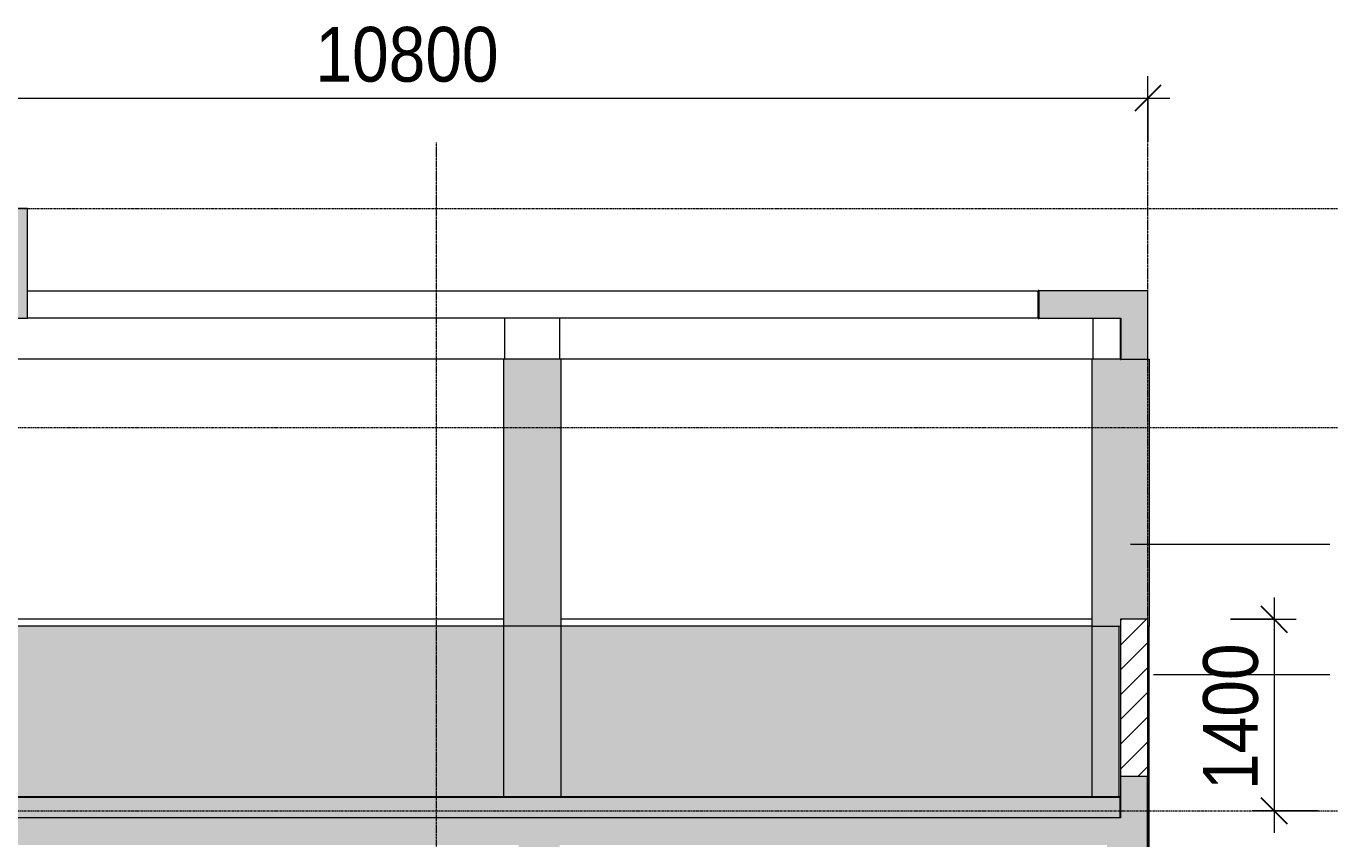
# Model space of a CAD drawing. Header units: millimetres. Extents: x 26124 to 258712, y -8723 to 35400.
# Drawn here: x 119053 to 128583, y 29195 to 35134 of the extents above; entities that cross this region are included whole.
import ezdxf

# ---------------------------------------------------------------- set-up
doc = ezdxf.new("R2010")
doc.units = ezdxf.units.MM
doc.linetypes.add('Centre', pattern=[31.75, 6.35, -4.7625, 15.875, -4.7625])
doc.linetypes.add('Grid Line', pattern=[22.225, 12.7, -3.175, 3.175, -3.175])
for name, color, linetype, lineweight in [('0-1', 7, 'Continuous', 5), ('A-ANNO-DIMS', 211, 'Continuous', 9), ('A-ANNO-DIMS-160', 211, 'Continuous', 9), ('A-DETL-GENF-1', 7, 'Continuous', 9), ('A-DETL-MEDM', 33, 'Continuous', 18), ('A-DETL-THIN', 151, 'Continuous', 9), ('A-FLOR-1', 10, 'Continuous', 25), ('A-FLOR-2', 7, 'Continuous', 9), ('A-FLOR-3', 192, 'Continuous', 25), ('A-FLOR-LEVL-2', 51, 'Centre', 9), ('A-FLOR-PATT-1', 7, 'Continuous', 9), ('A-FLOR-PATT-3', 8, 'Continuous', 9), ('A-WALL', 113, 'Continuous', 9), ('A-WALL-1', 113, 'Continuous', 18), ('A-WALL-IDEN', 211, 'Continuous', 9), ('A-WALL-PATT-3', 111, 'Continuous', 5), ('A-WALL-PATT-4', 111, 'Continuous', 9), ('I-WALL', 2, 'Continuous', 9), ('I-WALL-3', 2, 'Continuous', 18), ('S-BEAM-1', 12, 'Continuous', 5), ('S-BEAM-2', 10, 'Continuous', 25), ('S-BEAM-3', 7, 'Continuous', 9), ('S-COLS-1', 7, 'Continuous', 9), ('S-GRID-1', 1, 'Grid Line', 9)]:
    doc.layers.add(name, color=color, linetype=linetype, lineweight=lineweight)
doc.styles.add('UTM Avo', font='', dxfattribs={"width": 0.9, "height": 400})
doc.styles.get('UTM Avo').set_extended_font_data('UTM Avo')
doc.dimstyles.new('1_Dim_chi_tiet_2_5', dxfattribs={"dimscale": 304.8, "dimtxt": 399.720379, "dimasz": 0.629921, "dimexe": 0.524934, "dimexo": 0.0625, "dimgap": 0.052493, "dimtad": 1, "dimdec": 0, "dimrnd": 5, "dimzin": 0, "dimdsep": 46, "dimtxsty": 'UTM Avo', "dimblk1": 'OBLIQUE', "dimblk2": 'OBLIQUE', "dimsah": 1, "dimcen": 0.09, "dimdle": 0.524934, "dimazin": 0, "dimtfac": 1, "dimtdec": 4, "dimtix": 1, "dimtmove": 0, "dimatfit": 3, "dimfxl": 1.049869, "dimfxlon": 1, "dimtvp": 1, "dimtolj": 1, "dimtzin": 0, "dimarcsym": 2})

# ---------------------------------------------------------------- blocks, each defined once
blk = doc.blocks.new('NCV_TKTC_KET CAU_rvt-1-TKCS_MẶT CẮT 3')
at = {"layer": 'A-FLOR-PATT-1'}
h = blk.add_hatch(color=256, dxfattribs=at)
h.paths.add_polyline_path([(33650.6, 33000), (33652.6, 33000.5), (33652.6, 33200), (33650.6, 33200)])
h.paths.add_polyline_path([(126450.6, 33000), (126454.5, 33001), (126454.5, 33200), (126450.6, 33200)])
at = {"layer": 'S-BEAM-1'}
blk.add_hatch(color=256, dxfattribs=at).paths.add_polyline_path([(127054.5, 32700), (127054.5, 33000), (127052.6, 33000), (127052.6, 32700)])
at = {"layer": 'A-FLOR-1'}
for p, q in [((126454.5, 33200), (126450.6, 33200)), ((126450.6, 33200), (126450.6, 33000)), ((126450.6, 33000), (126454.5, 33000))]:
    blk.add_line(p, q, dxfattribs=at)
at = {"layer": 'A-FLOR-2'}
for p, q in [((119062.6, 33200), (126450.6, 33200)), ((126450.6, 33000), (119062.6, 33000))]:
    blk.add_line(p, q, dxfattribs=at)
at = {"layer": 'S-BEAM-2'}
for p, q in [((127052.6, 33000), (127052.6, 32700)), ((127052.6, 32700), (127054.5, 32700)), ((127252.6, 29350), (127252.6, 29650)), ((127252.6, 28750), (127252.6, 29350))]:
    blk.add_line(p, q, dxfattribs=at)
at = {"layer": 'S-BEAM-3'}
for p, q in [((122542.6, 32700), (118652.6, 32700)), ((126842.6, 32700), (122962.6, 32700))]:
    blk.add_line(p, q, dxfattribs=at)
at = {"layer": 'S-COLS-1'}
for p, q in [((122552.6, 32700), (122552.6, 33000)), ((122952.6, 33000), (122952.6, 32700)), ((126852.6, 32700), (126852.6, 33000))]:
    blk.add_line(p, q, dxfattribs=at)
blk = doc.blocks.new('DIMBLOCK74-TKCS_MẶT CẮT 3')
at = {"layer": 'A-ANNO-DIMS-160'}
for p, q in [((116452.6, 34288.1), (116452.6, 34768.1)), ((127252.6, 34288.1), (127252.6, 34768.1)), ((116452.6, 34608.1), (127412.6, 34608.1)), ((116452.6, 34608.1), (116452.6, 34288.1)), ((127252.6, 34608.1), (127252.6, 34288.1))]:
    blk.add_line(p, q, dxfattribs=at)
at = {"layer": 'A-ANNO-DIMS-160', "lineweight": 25}
for p, q in [((116452.6, 34608.1), (116548.6, 34704.1)), ((127252.6, 34608.1), (127348.6, 34704.1)), ((116452.6, 34608.1), (116356.6, 34512.1)), ((127252.6, 34608.1), (127156.6, 34512.1))]:
    blk.add_line(p, q, dxfattribs=at)
at = {"layer": 'A-ANNO-DIMS-160', "color": 0, "insert": (121167.9, 35127.7), "char_height": 400, "width": 1643.295, "attachment_point": 1, "line_spacing_factor": 1.110334, "style": 'UTM Avo'}
blk.add_mtext('10800', dxfattribs=at)
blk = doc.blocks.new('_Oblique')
at = {"color": 0, "linetype": 'ByBlock', "lineweight": -2}
blk.add_line((-0.5, -0.5), (0.5, 0.5), dxfattribs=at)
blk = doc.blocks.new('DIMBLOCK82-TKCS_MẶT CẮT 3')
at = {"layer": 'A-ANNO-DIMS-160', "lineweight": 25}
for p, q in [((128175.8, 30800), (128079.8, 30896)), ((128175.8, 30800), (128271.8, 30704)), ((128175.8, 29400), (128079.8, 29496)), ((128175.8, 29400), (128271.8, 29304))]:
    blk.add_line(p, q, dxfattribs=at)
at = {"layer": 'A-ANNO-DIMS-160'}
for p, q in [((128175.8, 30960), (128175.8, 29240)), ((127855.8, 30800), (128335.8, 30800)), ((128175.8, 30800), (127855.8, 30800)), ((128495.8, 29400), (128015.8, 29400)), ((128175.8, 29400), (128495.8, 29400))]:
    blk.add_line(p, q, dxfattribs=at)
at = {"layer": 'A-ANNO-DIMS-160', "color": 0, "insert": (127656.2, 29552.2), "char_height": 400, "width": 1314.636, "attachment_point": 1, "rotation": 90, "line_spacing_factor": 1.110334, "style": 'UTM Avo'}
blk.add_mtext('1400', dxfattribs=at)

msp = doc.modelspace()

# ---------------------------------------------------------------- hatches: boundary and pattern name
at = {"layer": 'A-DETL-GENF-1'}
h = msp.add_hatch(color=256, dxfattribs=at)
h.paths.add_polyline_path([(116152.5, 1550), (116452.5, 1550), (116452.5, 1950), (118252.6, 1950), (118252.6, 1700), (118452.6, 1700), (118452.6, 1950), (122652.5, 1950), (122652.5, 1550), (122953, 1550), (122953, 1950), (126952.5, 1950), (126952.5, 1550), (127252.5, 1550), (127252.5, 2150), (112052.6, 2150), (112052.6, 1550), (112352.5, 1550), (112352.5, 1950), (116152.5, 1950), (116152.5, 1809.6)])
h.paths.add_polyline_path([(33652.6, 1550), (33952.6, 1550), (33952.6, 2000), (37952.1, 2000), (37952.1, 1550), (38252.6, 1550), (38252.6, 1950), (42452.6, 1950), (42452.6, 1700), (42652.6, 1700), (42652.6, 1950), (44452.6, 1950), (44452.6, 1550), (44752.6, 1550), (44752.6, 1950), (48552.6, 1950), (48552.6, 1550), (48852.6, 1550), (48852.6, 2150), (33652.6, 2150), (33652.6, 1809.6)])
h.paths.add_polyline_path([(126952.5, 4950), (127252.5, 4950), (127252.5, 5550), (112052.6, 5550), (112052.6, 4950), (112352.5, 4950), (112352.5, 5350), (116152.5, 5350), (116152.5, 4950), (116452.5, 4950), (116452.5, 5350), (118252.6, 5350), (118252.6, 5100), (118452.6, 5100), (118452.6, 5350), (122652.5, 5350), (122652.5, 4950), (122953, 4950), (122953, 5350), (126952.5, 5350)])
h.paths.add_polyline_path([(44752.6, 4950), (44752.6, 5350), (48552.6, 5350), (48552.6, 4950), (48852.6, 4950), (48852.6, 5550), (33652.6, 5550), (33652.6, 4950), (33952.6, 4950), (33952.6, 5380), (37952.1, 5380), (37952.1, 4950), (38252.6, 4950), (38252.6, 5350), (42452.6, 5350), (42452.6, 5100), (42652.6, 5100), (42652.6, 5350), (44452.6, 5350), (44452.6, 4950), (44717.3, 4950)])
h.paths.add_polyline_path([(126952.5, 8350), (127252.5, 8350), (127252.5, 8950), (112052.6, 8950), (112052.6, 8350), (112352.5, 8350), (112352.5, 8750), (116152.5, 8750), (116152.5, 8350), (116452.5, 8350), (116452.5, 8750), (118252.6, 8750), (118252.6, 8500), (118452.6, 8500), (118452.6, 8750), (122652.5, 8750), (122652.5, 8350), (122953, 8350), (122953, 8750), (126952.5, 8750)])
h.paths.add_polyline_path([(33952.6, 8350), (33952.6, 8780), (37952.1, 8780), (37952.1, 8350), (38252.6, 8350), (38252.6, 8750), (42452.6, 8750), (42452.6, 8500), (42652.6, 8500), (42652.6, 8750), (44452.6, 8750), (44452.6, 8350), (44752.6, 8350), (44752.6, 8750), (48552.6, 8750), (48552.6, 8350), (48852.6, 8350), (48852.6, 8950), (33652.6, 8950), (33652.6, 8350)])
h.paths.add_polyline_path([(33952.6, 11750), (33952.6, 12200), (37952.1, 12200), (37952.1, 11750), (38252.6, 11750), (38252.6, 12150), (42452.6, 12150), (42452.6, 11900), (42652.6, 11900), (42652.6, 12150), (44452.6, 12150), (44452.6, 11750), (44752.6, 11750), (44752.6, 12150), (48552.6, 12150), (48552.6, 11750), (48852.6, 11750), (48852.6, 12350), (33652.6, 12350), (33652.6, 11750)])
h.paths.add_polyline_path([(116189.3, 11750), (116452.5, 11750), (116452.5, 12150), (118252.6, 12150), (118252.6, 11900), (118452.6, 11900), (118452.6, 12150), (122652.5, 12150), (122652.5, 11750), (122953, 11750), (122953, 12150), (126952.5, 12150), (126952.5, 11750), (127252.5, 11750), (127252.5, 12350), (112052.6, 12350), (112052.6, 11750), (112352.5, 11750), (112352.5, 12150), (116152.5, 12150), (116152.5, 11750)])
h.paths.add_polyline_path([(126952.5, 15150), (127252.5, 15150), (127252.5, 15750), (112052.6, 15750), (112052.6, 15150), (112352.5, 15150), (112352.5, 15550), (116152.5, 15550), (116152.5, 15150), (116452.5, 15150), (116452.5, 15550), (118252.6, 15550), (118252.6, 15300), (118452.6, 15300), (118452.6, 15550), (122652.5, 15550), (122652.5, 15150), (122953, 15150), (122953, 15550), (126952.5, 15550)])
h.paths.add_polyline_path([(33952.6, 15150), (33952.6, 15600), (37952.1, 15600), (37952.1, 15150), (38252.6, 15150), (38252.6, 15550), (42452.6, 15550), (42452.6, 15300), (42652.6, 15300), (42652.6, 15550), (44452.6, 15550), (44452.6, 15150), (44752.6, 15150), (44752.6, 15550), (48552.6, 15550), (48552.6, 15150), (48852.6, 15150), (48852.6, 15750), (33652.6, 15750), (33652.6, 15150)])
h.paths.add_polyline_path([(126952.5, 18550), (127252.5, 18550), (127252.5, 19150), (112052.6, 19150), (112052.6, 18550), (112352.5, 18550), (112352.5, 18950), (116152.5, 18950), (116152.5, 18550), (116452.5, 18550), (116452.5, 18950), (118252.6, 18950), (118252.6, 18700), (118452.6, 18700), (118452.6, 18950), (122652.5, 18950), (122652.5, 18550), (122953, 18550), (122953, 18950), (126952.5, 18950), (126952.5, 18552.9)])
h.paths.add_polyline_path([(33952.6, 18550), (33952.6, 19000), (37952.1, 19000), (37952.1, 18550), (38252.6, 18550), (38252.6, 18950), (42452.6, 18950), (42452.6, 18700), (42652.6, 18700), (42652.6, 18950), (44452.6, 18950), (44452.6, 18550), (44752.6, 18550), (44752.6, 18950), (48552.6, 18950), (48552.6, 18550), (48852.6, 18550), (48852.6, 19150), (33652.6, 19150), (33652.6, 18550)])
h.paths.add_polyline_path([(126952.5, 21950), (127252.5, 21950), (127252.5, 22550), (112052.6, 22550), (112052.6, 21950), (112352.5, 21950), (112352.5, 22350), (116152.5, 22350), (116152.5, 21950), (116452.5, 21950), (116452.5, 22350), (118252.6, 22350), (118252.6, 22100), (118452.6, 22100), (118452.6, 22350), (122652.5, 22350), (122652.5, 21950), (122953, 21950), (122953, 22350), (126952.5, 22350), (126952.5, 22140.7)])
h.paths.add_polyline_path([(33652.6, 21950), (33952.6, 21950), (33952.6, 22400), (37952.1, 22400), (37952.1, 21950), (38252.6, 21950), (38252.6, 22350), (42452.6, 22350), (42452.6, 22100), (42652.6, 22100), (42652.6, 22350), (44452.6, 22350), (44452.6, 21950), (44752.6, 21950), (44752.6, 22350), (48552.6, 22350), (48552.6, 21950), (48852.6, 21950), (48852.6, 22550), (33652.6, 22550), (33652.6, 22140.7)])
h.paths.add_polyline_path([(127252.5, 25350), (127252.5, 25950), (112052.6, 25950), (112052.6, 25350), (112352.5, 25350), (112352.5, 25750), (116152.5, 25750), (116152.5, 25350), (116452.5, 25350), (116452.5, 25750), (118252.6, 25750), (118252.6, 25500), (118452.6, 25500), (118452.6, 25750), (122652.5, 25750), (122652.5, 25350), (122953, 25350), (122953, 25750), (126952.5, 25750), (126952.5, 25350)])
h.paths.add_polyline_path([(33952.6, 25350), (33952.6, 25800), (37952.1, 25800), (37952.1, 25350), (38252.6, 25350), (38252.6, 25750), (42452.6, 25750), (42452.6, 25500), (42652.6, 25500), (42652.6, 25750), (44452.6, 25750), (44452.6, 25350), (44752.6, 25350), (44752.6, 25750), (48552.6, 25750), (48552.6, 25350), (48852.6, 25350), (48852.6, 25950), (33652.6, 25950), (33652.6, 25350)])
h.paths.add_polyline_path([(126952.6, 28750), (127252.6, 28750), (127252.6, 29650), (127052.6, 29650), (127052.6, 29350), (116452.6, 29350), (116452.6, 29550), (112052.6, 29550), (112052.6, 28950), (112352.7, 28950), (112352.7, 29350), (116152.6, 29350), (116152.6, 28950), (116452.6, 28950), (116452.6, 29150), (118252.6, 29150), (118252.6, 28900), (118452.6, 28900), (118452.6, 29150), (122652.6, 29150), (122652.6, 28750), (122952.6, 28750), (122952.6, 29150), (126952.6, 29150)])
h.paths.add_polyline_path([(33952.6, 28750), (33952.6, 29150), (37952.1, 29150), (37952.1, 28750), (38252.6, 28750), (38252.6, 29150), (42452.6, 29150), (42452.6, 28900), (42652.6, 28900), (42652.6, 29150), (44452.6, 29150), (44452.6, 28950), (44752.6, 28950), (44752.6, 29350), (48552.6, 29350), (48552.6, 28950), (48852.6, 28950), (48852.6, 29550), (44452.6, 29550), (44452.6, 29350), (33852.6, 29350), (33852.6, 29650), (33652.6, 29650), (33652.6, 28750)])
h.paths.add_polyline_path([(127252.6, 32700), (127252.6, 33200), (126454.5, 33200), (126454.5, 33000), (127054.5, 33000), (127054.5, 32700)])
h.paths.add_polyline_path([(33652.6, 32700), (33850.6, 32700), (33850.6, 33000), (34450.6, 33000), (34450.6, 33200), (33652.6, 33200)])
h.paths.add_polyline_path([(112252.5, 32800), (112252.5, 33000), (114152.7, 33000), (114152.7, 32800), (114352.5, 32800), (114352.5, 33000), (116252.6, 33000), (116252.6, 32800), (116452.6, 32800), (116452.6, 33200), (112052.4, 33200), (112052.4, 32800)])
h.paths.add_polyline_path([(46752.4, 32800), (46752.4, 33000), (48652.6, 33000), (48652.6, 32800), (48852.7, 32800), (48852.7, 33200), (44452.6, 33200), (44452.6, 32800), (44652.6, 32800), (44652.6, 33000), (46552.6, 33000), (46552.6, 32800)])
at = {"layer": 'A-FLOR-PATT-3'}
h = msp.add_hatch(dxfattribs=at)
h.set_pattern_fill('FP_2', color=256, style=0, pattern_type=2)
h.set_pattern_definition([(0, (80880.3, 14125), (650.24, 162.56), [53.645, -434.035, 53.645, -434.035, -2600.96]), (0, (80880.3, 14125), (650.24, 162.56), [-975.36, 53.645, -921.715, 53.645, -434.035, -1137.92]), (0, (80880.3, 14125), (650.24, 162.56), [-2438.4, 53.645, -271.475, 53.645, -759.155]), (120, (81124.14, 14206.28), (-465.9011, 481.84436), [53.645, -434.035, 53.645, -3034.995]), (120, (81124.14, 14206.28), (-465.9011, 481.84436), [-541.325, -434.035, 53.645, -921.715, -1625.6]), (120, (81124.14, 14206.28), (-465.9011, 481.84436), [-1950.72, 53.645, -434.035, 53.645, -1084.275]), (120, (81124.14, 14206.28), (-465.9011, 481.84436), [-2492.045, -271.475, 53.645, -759.155]), (240, (81205.42, 14531.4), (-184.3389, -644.40436), [53.645, -434.035, 53.645, -3034.995]), (240, (81205.42, 14531.4), (-184.3389, -644.40436), [-541.325, -434.035, 53.645, -921.715, -1625.6]), (240, (81205.42, 14531.4), (-184.3389, -644.40436), [-1950.72, 53.645, -434.035, 53.645, -1084.275]), (240, (81205.42, 14531.4), (-184.3389, -644.40436), [-2492.045, -271.475, 53.645, -759.155])])
h.paths.add_polyline_path([(33852.6, 29350), (44452.6, 29350), (44452.6, 29500), (33852.6, 29500)])
h.paths.add_polyline_path([(127052.6, 29350), (127052.6, 29500), (116452.6, 29500), (116452.6, 29350), (126952.6, 29350)])
at = {"layer": 'A-WALL-PATT-3'}
for points in [[(122952.6, 30750), (122952.6, 32700), (122542.6, 32700), (122542.6, 30750)], [(122962.6, 30750), (122962.6, 32700), (122952.6, 32700), (122952.6, 30750)], [(127052.6, 30750), (127052.6, 30800), (127252.6, 30800), (127252.6, 32700), (126842.6, 32700), (126842.6, 30750)], [(127262.6, 30750), (127262.6, 32700), (127252.6, 32700), (127252.6, 30750)], [(122542.6, 29500), (122542.6, 30750), (118652.6, 30750), (118652.6, 29500), (119438, 29500)], [(122952.6, 29500), (122952.6, 30750), (122542.6, 30750), (122542.6, 29500), (122652.6, 29500)], [(122962.6, 29500), (122962.6, 30750), (122952.6, 30750), (122952.6, 29500)], [(123378.3, 29500), (126842.6, 29500), (126842.6, 30750), (122962.6, 30750), (122962.6, 29500)], [(126842.6, 29500), (127042.6, 29500), (127042.6, 30750), (126842.6, 30750)]]:
    msp.add_hatch(color=256, dxfattribs=at).paths.add_polyline_path(points)
at = {"layer": 'A-WALL-PATT-4'}
h = msp.add_hatch(color=256, dxfattribs=at)
h.paths.add_polyline_path([(119062.6, 33000), (119062.6, 33800), (116452.6, 33800), (116452.6, 33000), (117813.7, 33000)])
h.paths.add_polyline_path([(116242.6, 33300), (116252.6, 33300), (116252.6, 33800), (116242.6, 33800)])
h = msp.add_hatch(dxfattribs=at)
h.set_pattern_fill('FP_1', color=256, style=0, pattern_type=2)
h.set_pattern_definition([(45, (80880.3, 14125), (-90.50967, 90.50967), [])])
h.paths.add_polyline_path([(127052.6, 29550), (127052.6, 29550), (127052.6, 29650), (127252.6, 29650), (127252.6, 30800), (127052.6, 30800), (127052.6, 29650)])

# ---------------------------------------------------------------- linework, layer by layer
at = {"layer": 'A-DETL-MEDM'}
for p, q in [((126454.5, 33200), (126454.5, 33000)), ((127252.6, 33200), (126454.5, 33200)), ((127252.6, 32700), (127252.6, 33200)), ((126454.5, 33000), (127054.5, 33000)), ((127054.5, 33000), (127054.5, 32700)), ((127054.5, 32700), (127252.6, 32700)), ((127252.6, 29650), (127052.6, 29650)), ((127052.6, 29650), (127052.6, 29350))]:
    msp.add_line(p, q, dxfattribs=at)
at = {"layer": 'A-DETL-THIN'}
for p, q in [((127252.6, 28750), (127252.6, 29650)), ((127052.6, 29350), (116452.6, 29350))]:
    msp.add_line(p, q, dxfattribs=at)
at = {"layer": 'A-FLOR-3'}
for p, q in [((127052.6, 29500), (116452.6, 29500)), ((127052.6, 29350), (127052.6, 29500))]:
    msp.add_line(p, q, dxfattribs=at)
at = {"layer": 'A-FLOR-LEVL-2'}
for p, q in [((26123.8, 33800), (134152.6, 33800)), ((26123.8, 32200), (134152.6, 32200)), ((26123.8, 29400), (134152.6, 29400))]:
    msp.add_line(p, q, dxfattribs=at)
at = {"layer": 'A-WALL'}
for p, q in [((122962.6, 32700), (122542.6, 32700)), ((122542.6, 32700), (122542.6, 30750)), ((122962.6, 32700), (122962.6, 30750)), ((127052.6, 32700), (126842.6, 32700)), ((126842.6, 32700), (126842.6, 30750)), ((127252.6, 32700), (127262.6, 32700)), ((127262.6, 32700), (127262.6, 30750)), ((122542.6, 30800), (118652.6, 30800)), ((126842.6, 30800), (122962.6, 30800)), ((126842.6, 30750), (127052.6, 30750))]:
    msp.add_line(p, q, dxfattribs=at)
at = {"layer": 'A-WALL-1'}
for p, q in [((127052.6, 30800), (127052.6, 29550)), ((127252.6, 30800), (127052.6, 30800)), ((127252.6, 29650), (127252.6, 30800)), ((127262.6, 29350), (127252.6, 29350)), ((127262.6, 28750), (127262.6, 29350))]:
    msp.add_line(p, q, dxfattribs=at)
at = {"layer": 'A-WALL-IDEN'}
for p, q in [((127125, 31349.3), (128583.2, 31349.3)), ((127294.5, 30395.9), (128583.2, 30395.9))]:
    msp.add_line(p, q, dxfattribs=at)
at = {"layer": 'I-WALL'}
for p, q in [((119062.6, 33800), (116452.6, 33800)), ((119062.6, 33000), (119062.6, 33800)), ((116462.6, 33000), (119062.6, 33000)), ((126842.6, 30750), (118652.6, 30750)), ((122542.6, 30750), (122542.6, 29500)), ((122962.6, 30750), (122962.6, 29500)), ((126842.6, 30750), (126842.6, 30750)), ((126842.6, 30750), (126842.6, 29500)), ((127042.6, 29499.9), (127042.6, 30750))]:
    msp.add_line(p, q, dxfattribs=at)
at = {"layer": 'I-WALL-3'}
for p, q in [((127252.6, 30750), (127252.6, 29650)), ((127262.6, 30750), (127252.6, 30750)), ((127262.6, 29350), (127262.6, 30750)), ((127252.6, 29350), (127262.6, 29350))]:
    msp.add_line(p, q, dxfattribs=at)
at = {"layer": 'S-GRID-1'}
for p, q in [((122052.6, 30285.9), (122052.6, 34285.9)), ((127252.6, 30285.9), (127252.6, 34285.9)), ((122052.6, -2320.6), (122052.6, 30285.9)), ((127252.6, -2320.6), (127252.6, 30285.9))]:
    msp.add_line(p, q, dxfattribs=at)

# ---------------------------------------------------------------- block references
at = {"layer": '0-1'}
msp.add_blockref('NCV_TKTC_KET CAU_rvt-1-TKCS_MẶT CẮT 3', (0, 0), dxfattribs=at)

# ---------------------------------------------------------------- dimensions: what is measured, and where the dimension line sits
at = {"layer": 'A-ANNO-DIMS'}
dim = msp.add_linear_dim(base=(127252.6, 34608.1), p1=(116452.6, 34288.1), p2=(127252.6, 34288.1), dimstyle='1_Dim_chi_tiet_2_5', override={"dimpost": '<>', "dimfxl": 10800}, dxfattribs=at)
dim.commit()
dim.dimension.update_dxf_attribs({"geometry": 'DIMBLOCK74-TKCS_MẶT CẮT 3', "text_midpoint": (121852.6, 34831)})
dim = msp.add_linear_dim(base=(128175.8, 29400), p1=(127855.8, 30800), p2=(128495.8, 29400), angle=90, dimstyle='1_Dim_chi_tiet_2_5', override={"dimpost": '<>', "dimfxl": 1539.350512}, dxfattribs=at)
dim.commit()
dim.dimension.update_dxf_attribs({"geometry": 'DIMBLOCK82-TKCS_MẶT CẮT 3', "text_midpoint": (127952.8, 30100)})

doc.saveas('drawing.dxf')
